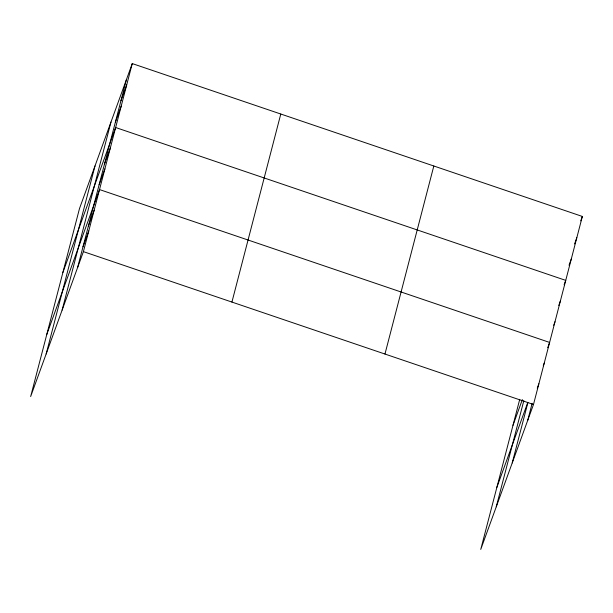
<?xml version="1.0" encoding="UTF-8"?>
<svg xmlns="http://www.w3.org/2000/svg" width="613" height="613" viewBox="0 0 613 613"><rect width="100%" height="100%" fill="white"/><g stroke="black" fill="none" stroke-linecap="round" stroke-linejoin="round"><path stroke-width="0.92" d="M46.151 353.977L95.007 165.931M62.12 310.101L110.976 122.056M77.613 267.521L126.47 79.468M132.255 63.576L79.506 208.512L30.65 396.557L83.399 251.629L132.255 63.576L582.35 216.443L533.494 404.488L480.745 549.424L519.732 399.362M231.929 302.071L280.785 114.026M384.964 354.046L433.82 166M496.246 506.836L523.816 400.71M512.215 462.961L527.87 402.71M527.709 420.38L532.153 403.293M120.937 100.785L126.722 84.893M115.397 122.094L121.182 106.202M62.894 272.448L115.642 127.512L565.738 280.379L564.136 284.792M104.486 164.092L110.271 148.2M99.114 184.774L104.9 168.889M46.772 334.499L99.521 189.57L549.616 342.437L547.693 347.732M88.364 226.151L94.149 210.259M82.993 246.832L88.778 230.94M580.741 220.856L582.35 216.443M574.565 243.936L576.81 237.752M569.025 265.245L571.278 259.069M512.989 425.307L522.353 399.584M558.757 305.481L560.366 301.06M553.708 325.281L554.995 321.748M496.867 487.366L527.686 402.703M543.279 365.769L544.244 363.118M537.264 388.221L538.865 383.807M83.399 251.629L533.494 404.488"/></g></svg>
